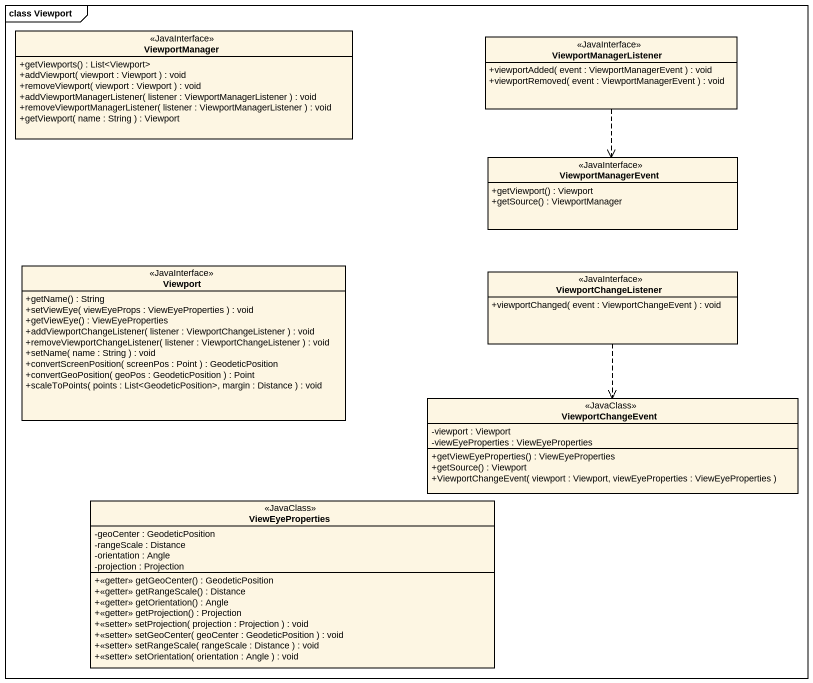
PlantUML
@startuml
mainframe class Viewport
hide circle
hide empty members
skinparam classAttributeIconSize 0
interface ViewportManager <<JavaInterface>> {
  +getViewports() : List<Viewport>
  +addViewport( viewport : Viewport ) : void
  +removeViewport( viewport : Viewport ) : void
  +addViewportManagerListener( listener : ViewportManagerListener ) : void
  +removeViewportManagerListener( listener : ViewportManagerListener ) : void
  +getViewport( name : String ) : Viewport
}
interface ViewportManagerListener <<JavaInterface>> {
  +viewportAdded( event : ViewportManagerEvent ) : void
  +viewportRemoved( event : ViewportManagerEvent ) : void
}
interface ViewportManagerEvent <<JavaInterface>> {
  +getViewport() : Viewport
  +getSource() : ViewportManager
}
interface Viewport <<JavaInterface>> {
  +getName() : String
  +setViewEye( viewEyeProps : ViewEyeProperties ) : void
  +getViewEye() : ViewEyeProperties
  +addViewportChangeListener( listener : ViewportChangeListener ) : void
  +removeViewportChangeListener( listener : ViewportChangeListener ) : void
  +setName( name : String ) : void
  +convertScreenPosition( screenPos : Point ) : GeodeticPosition
  +convertGeoPosition( geoPos : GeodeticPosition ) : Point
  +scaleToPoints( points : List<GeodeticPosition>, margin : Distance ) : void
}
interface ViewportChangeListener <<JavaInterface>> {
  +viewportChanged( event : ViewportChangeEvent ) : void
}
class ViewportChangeEvent <<JavaClass>> {
  -viewport : Viewport
  -viewEyeProperties : ViewEyeProperties
  +getViewEyeProperties() : ViewEyeProperties
  +getSource() : Viewport
  +ViewportChangeEvent( viewport : Viewport, viewEyeProperties : ViewEyeProperties )
}
class ViewEyeProperties <<JavaClass>> {
  -geoCenter : GeodeticPosition
  -rangeScale : Distance
  -orientation : Angle
  -projection : Projection
  +<<getter>> getGeoCenter() : GeodeticPosition
  +<<getter>> getRangeScale() : Distance
  +<<getter>> getOrientation() : Angle
  +<<getter>> getProjection() : Projection
  +<<setter>> setProjection( projection : Projection ) : void
  +<<setter>> setGeoCenter( geoCenter : GeodeticPosition ) : void
  +<<setter>> setRangeScale( rangeScale : Distance ) : void
  +<<setter>> setOrientation( orientation : Angle ) : void
}
ViewportManagerListener ..> ViewportManagerEvent
ViewportChangeListener ..> ViewportChangeEvent
@enduml
